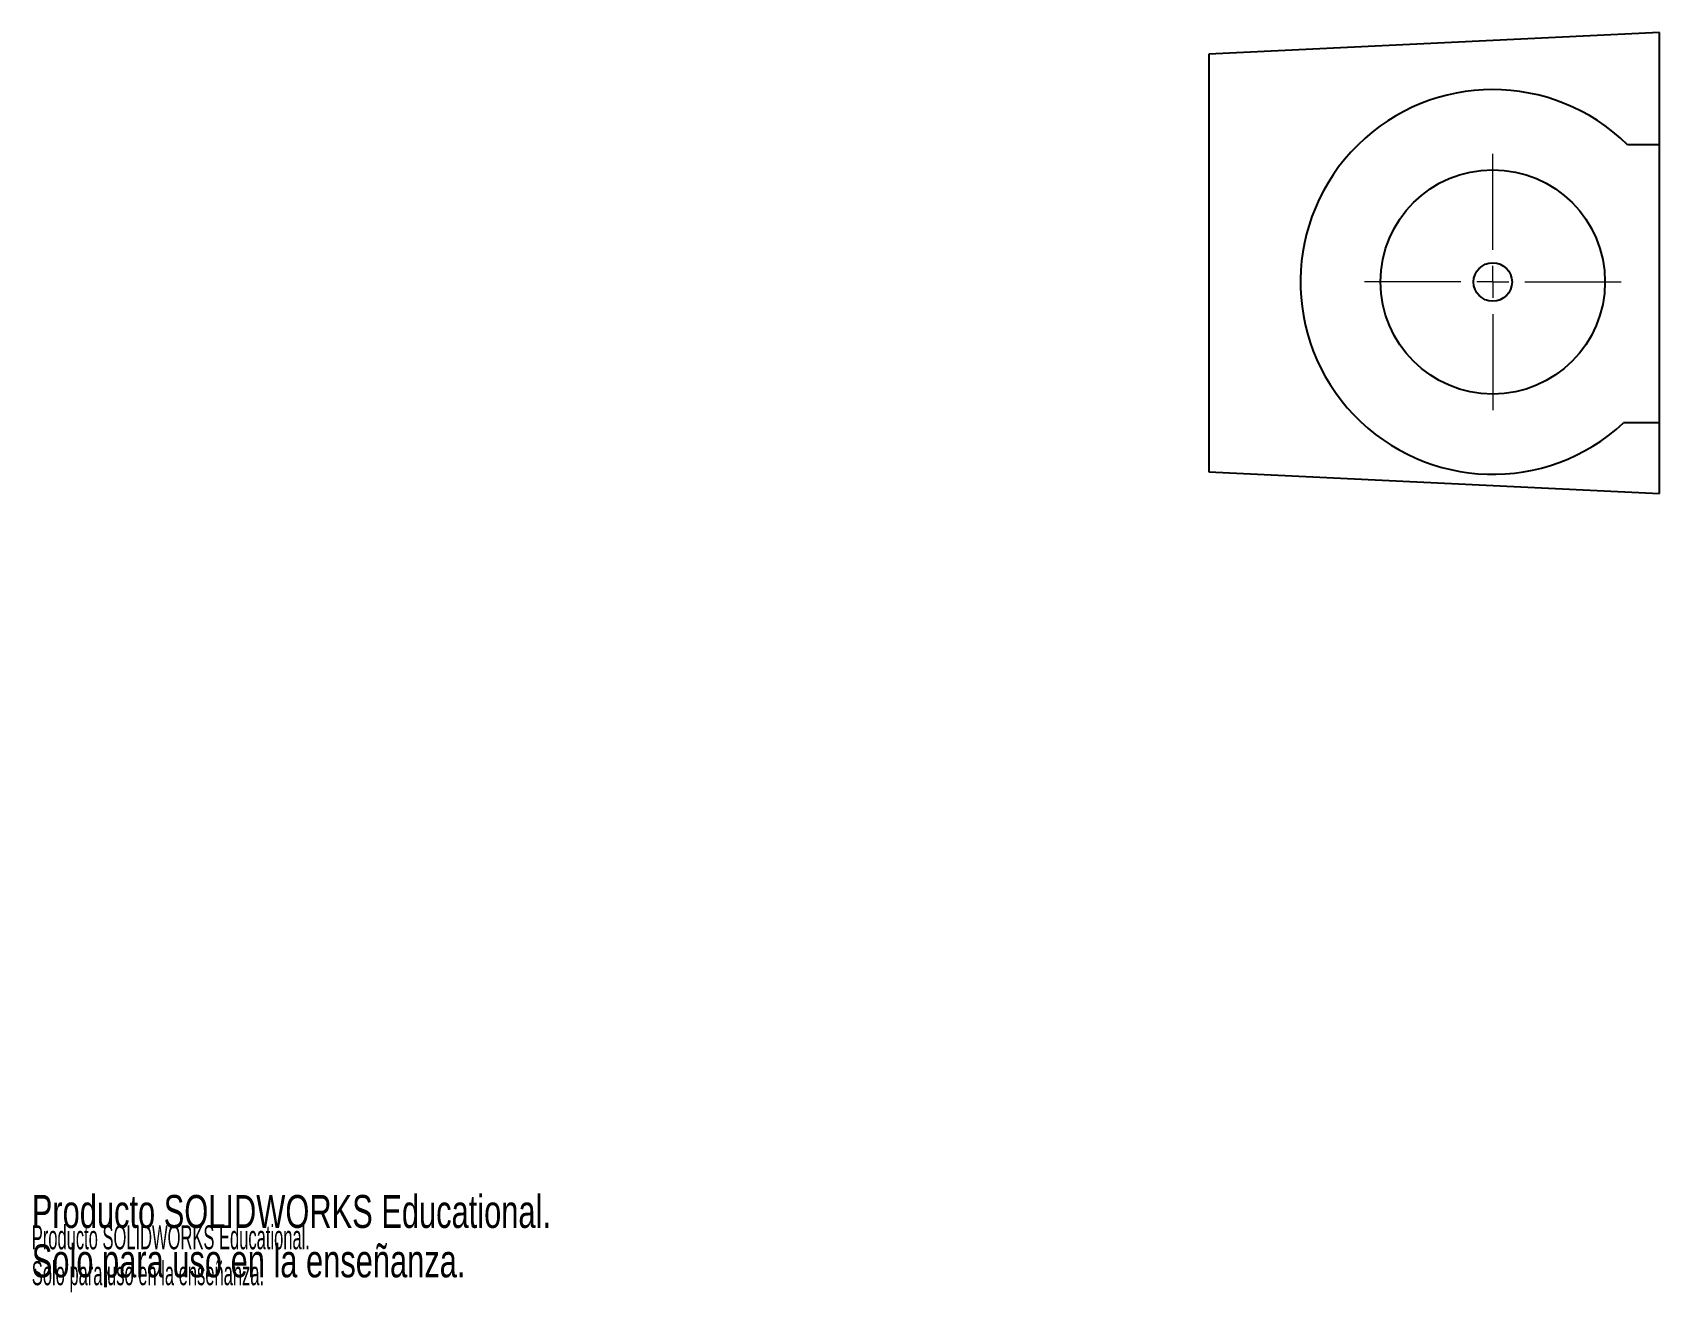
# Model space of a CAD drawing. Header units: millimetres. Extents: x 0 to 254, y -1 to 196.
import ezdxf

# ---------------------------------------------------------------- set-up
doc = ezdxf.new("R2010")
doc.units = ezdxf.units.MM
doc.layers.add('SLD-0', color=179, linetype='Continuous')
doc.styles.add('SLDTEXTSTYLE0', font='TXT', dxfattribs={"width": 0.515789})
doc.styles.add('SLDTEXTSTYLE1', font='TXT', dxfattribs={"width": 0.7})

# ---------------------------------------------------------------- blocks, each defined once
blk = doc.blocks.new('SW_CENTERMARKSYMBOL_0')
at = {"layer": 'SLD-0', "color": 179, "linetype": 'Continuous', "lineweight": 18}
for p, q in [((0, 5), (0, 20)), ((-5, 0), (-20, 0)), ((0, 0), (-2.5, 0)), ((0, 0), (0, 2.5)), ((0, 0), (0, -2.5)), ((0, 0), (2.5, 0)), ((5, 0), (20, 0)), ((0, -5), (0, -20))]:
    blk.add_line(p, q, dxfattribs=at)

msp = doc.modelspace()

# ---------------------------------------------------------------- linework, layer by layer
at = {"layer": 'SLD-0', "color": 179, "linetype": 'Continuous', "lineweight": 25}
for p, q in [((253.92, 195.66), (183.62, 192.27)), ((253.92, 178.16), (253.92, 195.66)), ((183.62, 192.27), (183.62, 127.13)), ((253.92, 178.16), (248.93, 178.16)), ((253.92, 134.75), (253.92, 178.16)), ((253.92, 134.75), (248.32, 134.75)), ((253.92, 123.75), (253.92, 134.75)), ((183.62, 127.13), (253.92, 123.75))]:
    msp.add_line(p, q, dxfattribs=at)
for radius in [17.5, 3]:
    msp.add_circle((227.92, 156.75), radius, dxfattribs=at)
msp.add_arc((227.92, 156.75), 30, 45.534, 312.8334, dxfattribs=at)

# ---------------------------------------------------------------- block references
at = {"color": 7, "linetype": 'Continuous'}
msp.add_blockref('SW_CENTERMARKSYMBOL_0', (227.92, 156.75), dxfattribs=at)

# ---------------------------------------------------------------- texts
at = {"color": 7, "linetype": 'Continuous', "char_height": 5.1381, "attachment_point": 1, "style": 'SLDTEXTSTYLE1'}
for s, insert in [('Producto SOLIDWORKS Educational.', (0, 14.33)), ('Solo para uso en la enseñanza.', (0, 6.62))]:
    msp.add_mtext(s, dxfattribs=dict(at, insert=insert))
at = {"layer": 'SLD-0', "color": 179, "char_height": 3.7351, "attachment_point": 1, "style": 'SLDTEXTSTYLE0'}
for s, insert in [('Producto SOLIDWORKS Educational.', (0, 9.59)), ('Solo para uso en la enseñanza.', (0, 3.99))]:
    msp.add_mtext(s, dxfattribs=dict(at, insert=insert))

doc.saveas('drawing.dxf')
